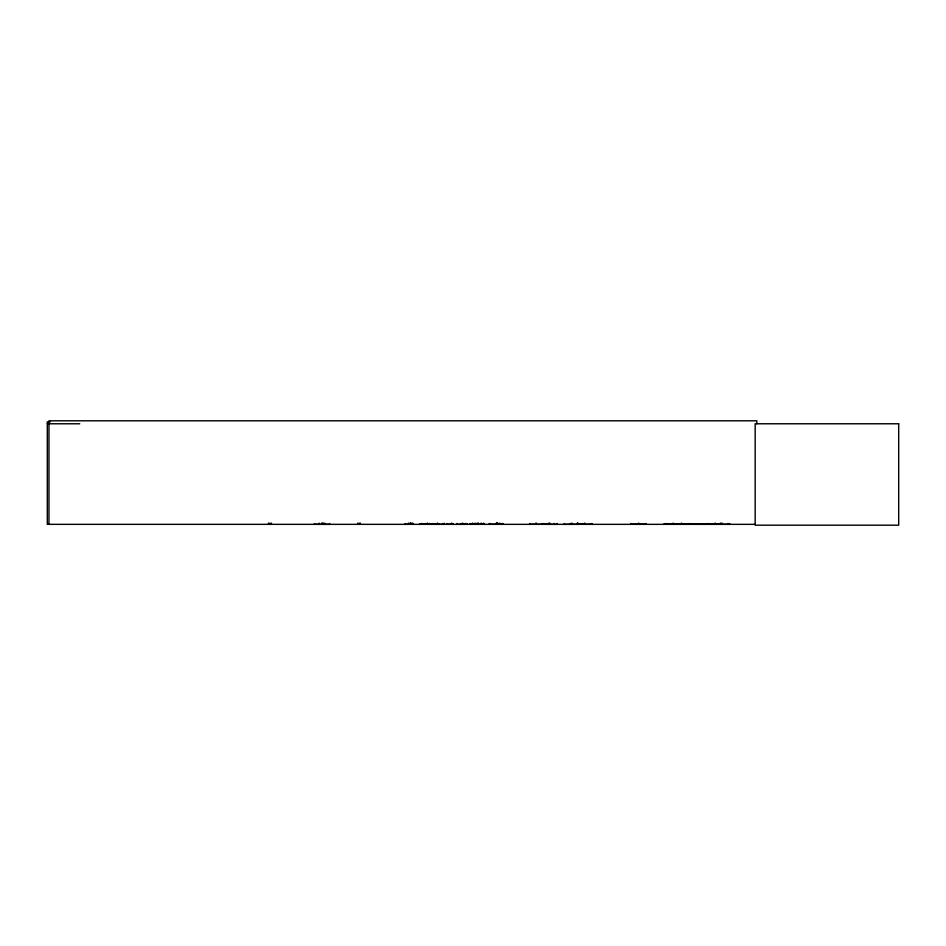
<?xml version="1.0" encoding="UTF-8"?>
<svg xmlns="http://www.w3.org/2000/svg" width="946" height="946" viewBox="0 0 946 946"><rect width="100%" height="100%" fill="white"/><g stroke="black" fill="none" stroke-linecap="round" stroke-linejoin="round"><path stroke-width="1.42" d="M721.278 524.214L721.337 523.505M489.047 524.261L502.539 524.131M420.166 524.285L443.52 524.309L443.603 523.505L443.52 524.344M563.911 524.344L592.042 524.238M582.216 524.214L582.298 523.505M456.421 524.344L467.679 524.261M483.512 524.214L483.465 523.292M404.687 524.344L412.763 524.238L412.681 523.079M452.637 524.238L452.744 523.576M664.269 524.309L664.47 523.67L721.278 524.261M667.947 524.309L668.172 523.978M681.711 523.292L681.345 524.309L681.853 523.942M684.372 524.309L684.1 523.67L684.62 524.309M684.526 524.285L684.857 523.978M701.376 523.978L700.868 524.332L701.341 523.67L701.577 524.332M717.352 523.978L718.298 524.309M720.036 524.332L720.273 523.67L720.615 524.321L720.273 523.67L719.752 524.344M720.509 524.332L720.982 523.67M682.373 524.309L682.634 523.978M715.909 524.309L716.997 523.978M707.584 524.238L707.632 523.576M667.202 524.344L667.427 523.67L667.876 524.321M680.919 524.344L681.144 523.67L681.416 524.309M703.363 524.344L703.599 523.67L703.8 524.309M489.401 524.238L489.472 523.505M684.904 524.309L685.945 523.67L685.614 524.261M716.098 523.978L717.754 524.321M719.22 524.332L719.492 523.67L719.811 524.285M677.194 524.238L677.265 523.576L677.336 524.344M475.755 524.238L475.838 523.576M421.916 524.238L422.011 523.576M446.346 524.238L452.744 524.131M50.256 421.869L47.3 421.869L47.3 524.344L755.357 524.344M47.3 423.773L79.748 423.773M420.19 523.682L439.133 523.682M420.154 523.954L439.169 523.93M721.018 523.978L664.506 523.978M631.088 524.131L646.295 524.131M664.187 524.285L729.662 524.309L729.662 523.505M435.598 524.238L435.503 523.576L435.408 524.344M484.163 524.238L484.281 523.505M483.607 524.214L483.631 523.505M478.215 524.214L478.392 523.292M470.221 524.238L484.742 524.261M688.25 524.238L688.168 523.576M591.699 524.238L591.628 523.576M543.394 524.214L543.465 523.505L543.56 524.238M720.722 524.321L720.71 523.292M665.381 524.309L664.47 523.67M484.399 524.214L484.387 523.576M756.835 423.773L756.835 420.804L48.967 420.804L48.967 524.344M728.053 523.505L728.053 524.344M722.318 523.292L722.318 524.344M721.786 523.292L721.786 524.344M720.237 523.292L720.237 524.344M715.495 523.292L715.495 524.344M715.022 523.292L715.022 524.344M714.443 523.505L714.443 524.344M707.679 523.505L707.679 524.344M688.097 523.505L688.097 524.344M681.333 523.292L681.333 524.344M673.339 523.292L673.339 524.344M672.973 523.292L672.973 524.344M666.575 523.505L666.575 524.344M646.295 523.505L646.295 524.344M638.952 523.292L638.952 524.344M638.432 523.292L638.432 524.344M631.088 523.505L631.088 524.344M591.569 523.505L591.569 524.344M585.302 523.505L585.302 524.344M584.711 523.292L584.711 524.344M584.297 523.292L584.297 524.344M578.172 523.292L578.172 524.344M577.722 523.292L577.722 524.344M577.509 523.292L577.509 524.344M577.285 523.505L577.285 524.344M577.084 523.292L577.084 524.344M572.377 523.505L572.377 524.344M571.94 523.292L571.94 524.344M571.49 523.292L571.49 524.344M570.237 523.505L570.237 524.344M564.36 523.505L564.36 524.344M557.312 523.505L557.312 524.344L530.304 524.238L530.292 523.576M554.167 523.505L554.167 524.344M549.969 523.292L549.969 524.344M549.449 523.292L549.449 524.344M548.999 523.292L548.999 524.344M548.727 523.292L548.727 524.344M546.481 523.505L546.481 524.344M542.105 523.505L542.105 524.344M536.24 523.292L536.24 524.344M536.134 523.292L536.134 524.344M535.779 523.292L535.684 524.344M530.233 523.505L530.198 524.344M502.728 523.505L502.728 524.344M502.598 523.505L502.598 524.344M499.689 523.079L499.689 524.344M497.833 523.079L497.833 524.344M497.182 523.292L497.182 524.344M497.028 523.079L497.028 524.344M496.662 523.292L496.733 524.344M496.354 523.079L496.354 524.344M489.508 523.505L489.508 524.344M481.372 523.292L481.372 524.344M481.1 523.292L481.1 524.344M478.132 523.292L478.097 524.344M477.624 523.079L477.624 524.344M475.968 523.505L475.933 524.344M474.963 523.079L474.963 524.344M472.775 523.292L472.775 524.344M472.492 523.292L472.492 524.344M470.044 523.505L470.044 524.344M466.91 523.505L466.91 524.344M465.196 523.505L465.196 524.344M462.736 523.292L462.736 524.344M462.559 524.344L462.559 523.292L462.358 524.344M461.14 523.505L461.14 524.344M457.131 523.505L457.131 524.344M452.838 523.505L452.838 524.344M451.62 523.292L451.62 524.344M451.419 523.292L451.419 524.344M447.068 523.505L447.068 524.344M444.419 523.292L444.431 524.344M442.787 523.505L442.787 524.344M437.75 523.292L437.75 524.344M437.49 523.292L437.49 524.344M429.484 523.505L429.484 524.344M427.403 523.292L427.403 524.344M427.143 523.292L427.143 524.344M422.105 523.505L422.105 524.344M412.941 523.505L412.941 524.344M411.072 523.079L411.203 524.344M410.789 523.292L410.789 524.344M410.517 523.292L410.517 524.344M409.996 523.079L409.996 524.344M408.518 523.079L408.518 524.344M405.42 523.505L405.42 524.344M360.367 523.079L360.367 524.344M359.279 523.079L359.279 524.344M357.801 523.079L357.801 524.344M329.669 523.505L329.657 524.344L314.45 524.309L314.45 523.505M324.856 523.079L324.856 524.344M323.366 523.079L323.366 524.344M322.314 523.292L322.338 524.344M322.16 523.079L322.16 524.344M321.782 523.292L321.806 524.344M319.204 523.079L319.204 524.344M271.443 523.079L271.443 524.344M269.965 523.079L269.965 524.344M268.487 523.079L268.487 524.344M700.631 523.67L701.116 524.344L700.631 523.67M704.309 523.67L704.072 524.344L704.309 523.67M898.7 423.773L755.168 423.773L755.168 525.196L898.7 525.196L898.7 423.773M579.638 524.238L579.567 523.576L579.508 524.344"/></g></svg>
